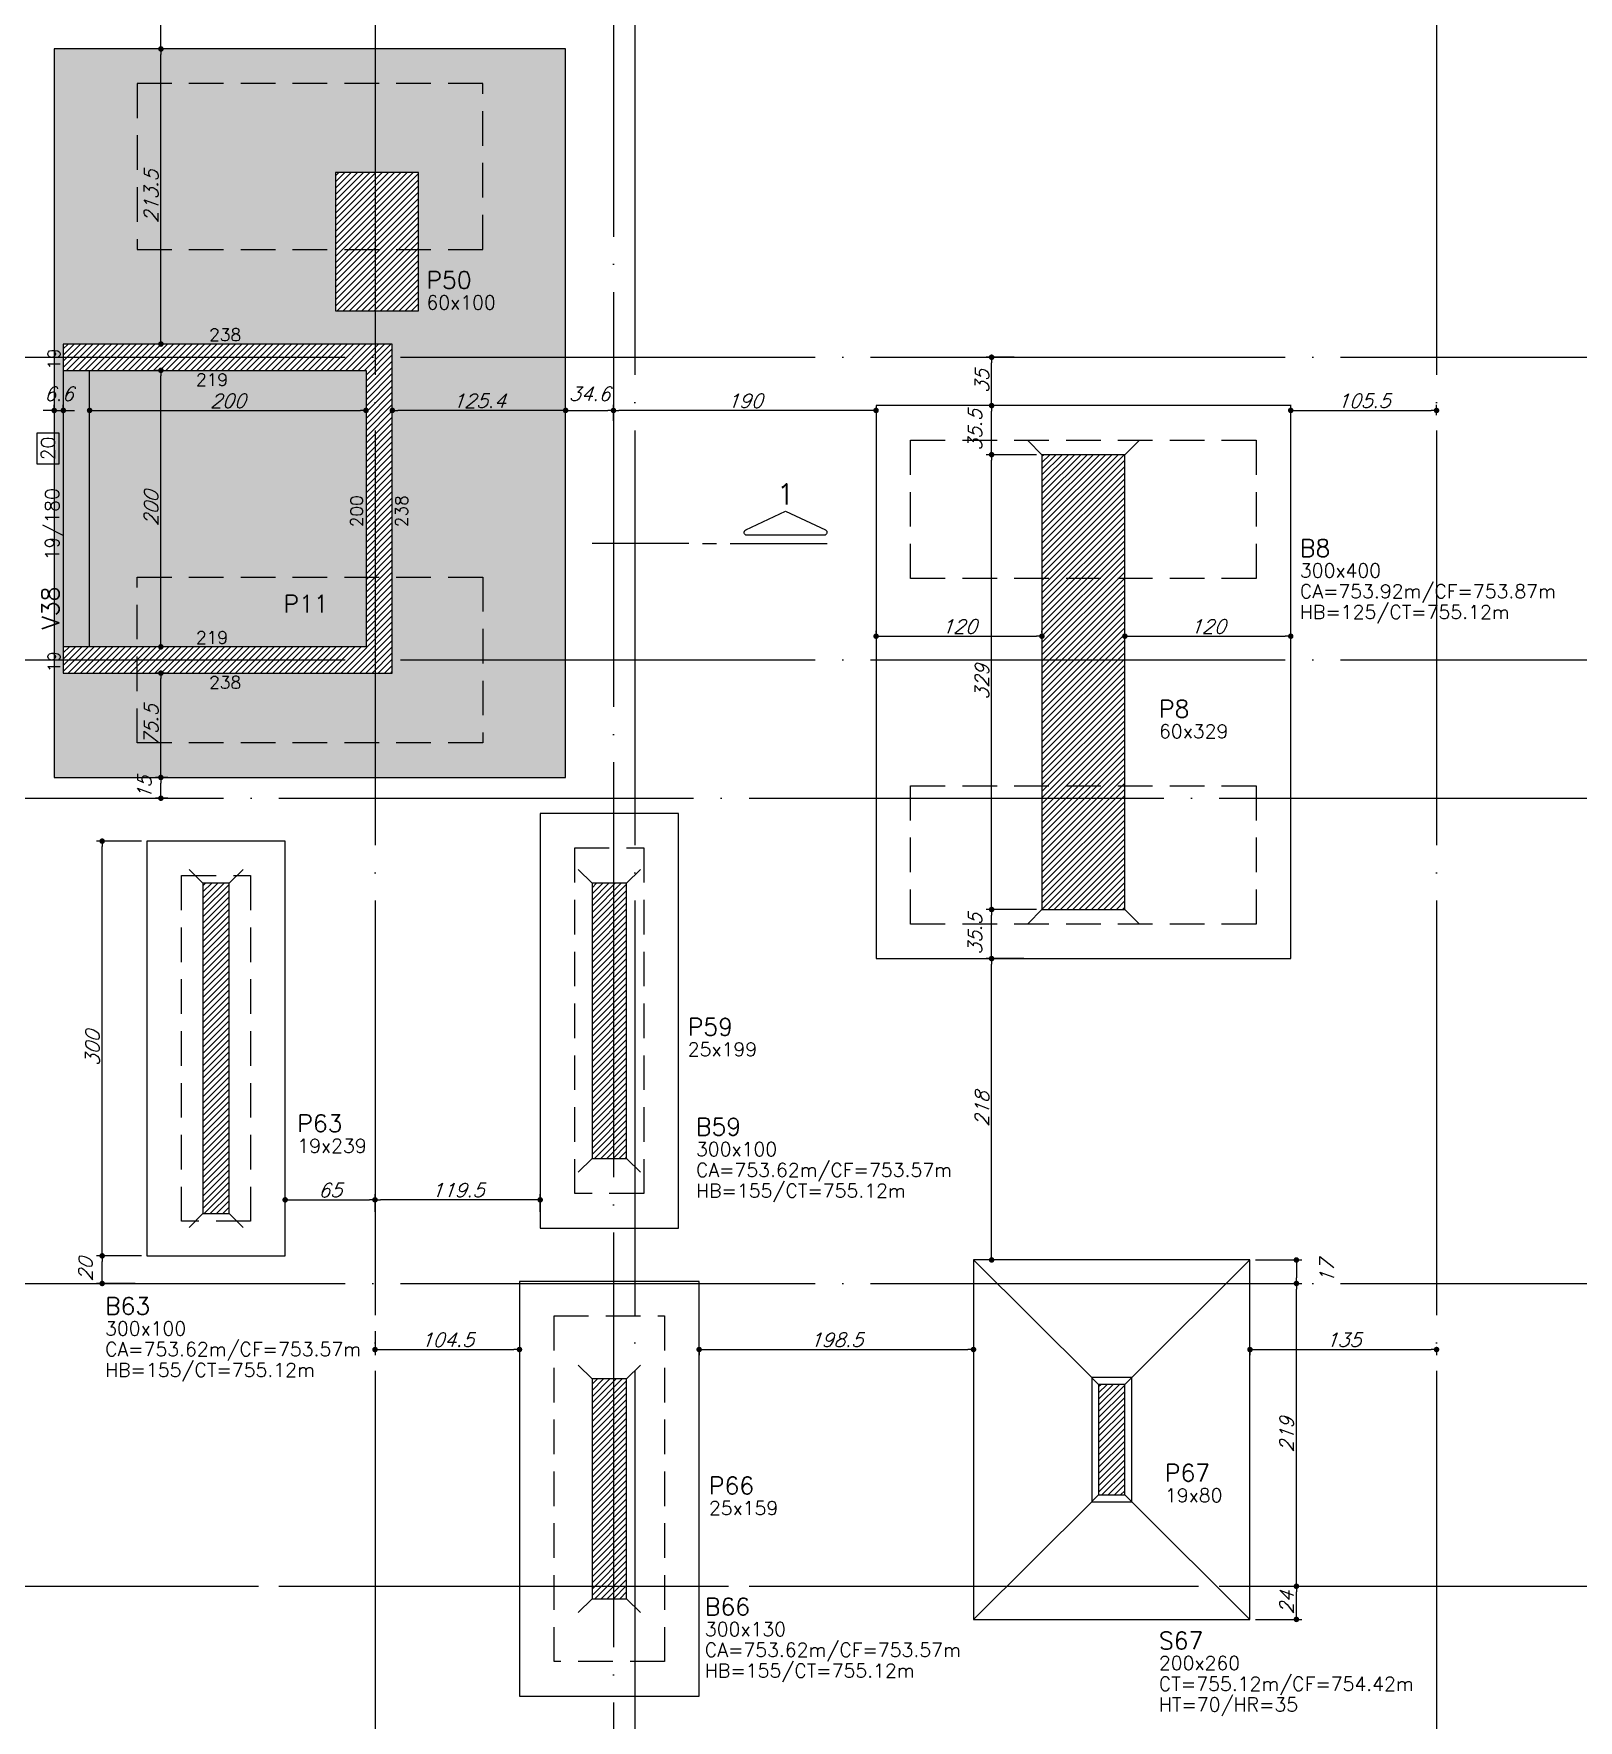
# Model space of a CAD drawing. Header units: millimetres. Extents: x -4137 to 5508, y -2380 to 3650.
# Drawn here: x 1811 to 2928, y -112 to 1108 of the extents above; entities that cross this region are included whole.
import ezdxf
from ezdxf.enums import TextEntityAlignment as Align

# ---------------------------------------------------------------- set-up
doc = ezdxf.new("R2010")
doc.units = ezdxf.units.MM
doc.header["$LTSCALE"] = 50
doc.linetypes.add('DASHED', pattern=[0.75, 0.5, -0.25])
doc.linetypes.add('EIXO', pattern=[6.8, 6, -0.4, 0, -0.4])
for name, color, linetype in [('F-BLOCOS', 3, 'Continuous'), ('F-BLOCOS-DIM', 2, 'Continuous'), ('F-BLOCOS-NOME', 3, 'Continuous'), ('F-CORTE-INDICAÇÃO', 4, 'Continuous'), ('F-COTAS', 106, 'Continuous'), ('F-EIXO', 12, 'EIXO'), ('F-ESTACAS-BARRETE', 2, 'Continuous'), ('F-PILARES-DIM', 172, 'Continuous'), ('F-PILARES-HACH', 174, 'Continuous'), ('F-PILARES-N', 170, 'Continuous'), ('F-PILARES-NASCE', 4, 'Continuous'), ('F-PILARES-NOME', 170, 'Continuous'), ('F-PILARES-S', 170, 'Continuous'), ('F-SAPATAS-DIM', 2, 'Continuous'), ('F-TEXTO', 6, 'Continuous'), ('F-VIGAS', 3, 'Continuous'), ('F-VIGAS-DIM', 2, 'Continuous'), ('F-VIGAS-NOME', 4, 'Continuous')]:
    doc.layers.add(name, color=color, linetype=linetype)
doc.layers.add('F-DESNIVEL-3', color=7, linetype='Continuous', true_color=0xd5c7ff)
doc.layers.add('F-DESNIVEL-4', color=7, linetype='Continuous', true_color=0xc3f1b6)
doc.styles.add('CP-TEXT-INCL', font='simplex.shx', dxfattribs={"oblique": 20})
doc.styles.add('MCP', font='simplex.shx')
doc.styles.add('ROMANS', font='simplex.shx')
doc.dimstyles.new('CP-COTAS-50', dxfattribs={"dimscale": 0.8, "dimtxt": 12.5, "dimasz": 5, "dimexe": 5, "dimexo": 5, "dimgap": 2.5, "dimtad": 1, "dimdec": 1, "dimdsep": 46, "dimtxsty": 'CP-TEXT-INCL', "dimblk1": 'DOT', "dimblk2": 'DOT', "dimsah": 1, "dimcen": 9, "dimclrd": 256, "dimclre": 256, "dimclrt": 256, "dimadec": 0, "dimazin": 0, "dimtfac": 1, "dimtdec": 1, "dimtmove": 2, "dimatfit": 3, "dimldrblk": 'DOT', "dimfxl": 0, "dimtolj": 1, "dimarcsym": 0})

# ---------------------------------------------------------------- blocks, each defined once
blk = doc.blocks.new('*U8')
at = {"layer": 'F-VIGAS-DIM', "color": 1}
blk.add_lwpolyline([(0, 0), (22, 0), (22, 16), (0, 16)], close=True, dxfattribs=at)
at = {"layer": 'F-VIGAS-DIM', "style": 'MCP'}
blk.add_attdef('DIM', text='', height=10, dxfattribs=at).set_placement((11, 8), align=Align.MIDDLE_CENTER)
blk = doc.blocks.new('*U4')
at = {"layer": 'F-EIXO'}
blk.add_line((0, 0), (7197, 0), dxfattribs=at)
at = {"layer": 'F-TEXTO', "style": 'ROMANS'}
blk.add_attdef('EIXO', text='', height=17.5, dxfattribs=at).set_placement((-28.2072, 0), align=Align.MIDDLE_CENTER)
blk = doc.blocks.new('*U5')
at = {"layer": 'F-EIXO'}
blk.add_line((0, 0), (7285, 0), dxfattribs=at)
at = {"layer": 'F-TEXTO', "style": 'ROMANS'}
blk.add_attdef('EIXO', text='', height=17.5, dxfattribs=at).set_placement((-28.2072, 0), align=Align.MIDDLE_CENTER)
blk = doc.blocks.new('*U28')
at = {"layer": 'F-EIXO'}
blk.add_line((0, 0), (0, -3027.9), dxfattribs=at)
at = {"layer": 'F-TEXTO', "style": 'ROMANS'}
blk.add_attdef('EIXO', text='', height=17.5, rotation=360, dxfattribs=at).set_placement((0, 28.2), align=Align.MIDDLE_CENTER)
blk = doc.blocks.new('*U31')
at = {"layer": 'F-EIXO'}
blk.add_line((0, 0), (0, -3127.9), dxfattribs=at)
at = {"layer": 'F-TEXTO', "style": 'ROMANS'}
blk.add_attdef('EIXO', text='', height=17.5, rotation=360, dxfattribs=at).set_placement((0, 28.2), align=Align.MIDDLE_CENTER)
blk = doc.blocks.new('A$C10EB3C7A')
at = {"layer": 'F-EIXO'}
blk.add_line((-3768.5, -15), (3491.1, -15), dxfattribs=at)
at = {"layer": 'F-EIXO', "linetype": 'Continuous'}
for name, p in [('*U31', (2230, 1941.4)), ('*U28', (2057.5, 1841.4)), ('*U28', (2245.5, 1841.4)), ('*U28', (2825.5, 1841.4)), ('*U4', (-3705.8, 874)), ('*U4', (-3705.8, 655)), ('*U5', (-3793.7, 555)), ('*U4', (-3705.8, 204)), ('*U5', (-3793.7, -15))]:
    blk.add_blockref(name, p, dxfattribs=at)
blk = doc.blocks.new('*U10')
at = {"layer": 'F-CORTE-INDICAÇÃO'}
for p, q in [((-100, 0), (-170, 0)), ((-80, 0), (-90, 0)), ((-70, 0), (0, 0))]:
    blk.add_line(p, q, dxfattribs=at)
blk.add_lwpolyline([(-112, 6, 0.802585), (-111.2, 9.8), (-140, 23.3), (-168.8, 9.8, 0.802585), (-168, 6)], format="xyb", close=True, dxfattribs=at)
at = {"layer": 'F-CORTE-INDICAÇÃO', "style": 'ROMANS'}
blk.add_attdef('CORTE', text='', height=15, dxfattribs=at).set_placement((-140, 35.8), align=Align.MIDDLE_CENTER)
at = {"layer": 'F-CORTE-INDICAÇÃO', "color": 2, "style": 'ROMANS'}
blk.add_attdef('FOLHA', text='', height=12, dxfattribs=at).set_placement((-140, -10), align=Align.MIDDLE_CENTER)
blk = doc.blocks.new('_DOT')
at = {"color": 0, "linetype": 'ByBlock'}
blk.add_line((-0.5, 0), (-1, 0), dxfattribs=at)
at = {"color": 0, "linetype": 'ByBlock', "const_width": 0.5}
blk.add_lwpolyline([(-0.25, 0, 1), (0.25, 0, 1)], format="xyb", close=True, dxfattribs=at)
blk = doc.blocks.new('*D126')
at = {"layer": 'DEFPOINTS', "color": 0, "transparency": 16777216}
for p in [(1902.6, 570), (1911.6, 570), (1911.6, 555)]:
    blk.add_point(p, dxfattribs=at)
at = {"layer": 'F-COTAS', "lineweight": -2, "transparency": 16777216}
for p, q in [((1907.6, 570), (1898.6, 570)), ((1902.6, 559), (1902.6, 566)), ((1907.6, 555), (1898.6, 555))]:
    blk.add_line(p, q, dxfattribs=at)
at = {"layer": 'F-COTAS', "lineweight": -2, "transparency": 16777216, "xscale": 4, "yscale": 4, "zscale": 4}
for p, rotation in [((1902.6, 570), 90), ((1902.6, 555), 270)]:
    blk.add_blockref('_DOT', p, dxfattribs=dict(at, rotation=rotation))
at = {"layer": 'F-COTAS', "transparency": 16777216, "insert": (1890.6, 562.5), "char_height": 10, "attachment_point": 5, "rotation": 90, "style": 'CP-TEXT-INCL'}
blk.add_mtext('\\A1;15', dxfattribs=at)
blk = doc.blocks.new('*D127')
at = {"layer": 'DEFPOINTS', "color": 0, "transparency": 16777216}
for p in [(1902.6, 645.5), (1910.9, 645.5), (1910.9, 570)]:
    blk.add_point(p, dxfattribs=at)
at = {"layer": 'F-COTAS', "lineweight": -2, "transparency": 16777216}
for p, q in [((1906.9, 645.5), (1898.6, 645.5)), ((1902.6, 574), (1902.6, 641.5)), ((1906.9, 570), (1898.6, 570))]:
    blk.add_line(p, q, dxfattribs=at)
at = {"layer": 'F-COTAS', "lineweight": -2, "transparency": 16777216, "xscale": 4, "yscale": 4, "zscale": 4}
for p, rotation in [((1902.6, 645.5), 90), ((1902.6, 570), 270)]:
    blk.add_blockref('_DOT', p, dxfattribs=dict(at, rotation=rotation))
at = {"layer": 'F-COTAS', "transparency": 16777216, "insert": (1895.6, 607.7), "char_height": 10, "attachment_point": 5, "rotation": 90, "style": 'CP-TEXT-INCL'}
blk.add_mtext('\\A1;75.5', dxfattribs=at)
blk = doc.blocks.new('*D128')
at = {"layer": 'DEFPOINTS', "color": 0, "transparency": 16777216}
for p in [(1902.6, 864.5), (1907.3, 864.5), (1907.3, 664.5)]:
    blk.add_point(p, dxfattribs=at)
at = {"layer": 'F-COTAS', "lineweight": -2, "transparency": 16777216}
for p, q in [((1903.3, 864.5), (1898.6, 864.5)), ((1902.6, 668.5), (1902.6, 860.5)), ((1903.3, 664.5), (1898.6, 664.5))]:
    blk.add_line(p, q, dxfattribs=at)
at = {"layer": 'F-COTAS', "lineweight": -2, "transparency": 16777216, "xscale": 4, "yscale": 4, "zscale": 4}
for p, rotation in [((1902.6, 864.5), 90), ((1902.6, 664.5), 270)]:
    blk.add_blockref('_DOT', p, dxfattribs=dict(at, rotation=rotation))
at = {"layer": 'F-COTAS', "transparency": 16777216, "insert": (1895.6, 764.5), "char_height": 10, "attachment_point": 5, "rotation": 90, "style": 'CP-TEXT-INCL'}
blk.add_mtext('\\A1;200', dxfattribs=at)
blk = doc.blocks.new('*D129')
at = {"layer": 'DEFPOINTS', "color": 0, "transparency": 16777216}
for p in [(1902.6, 1097), (1907.4, 1097), (1907.4, 883.5)]:
    blk.add_point(p, dxfattribs=at)
at = {"layer": 'F-COTAS', "lineweight": -2, "transparency": 16777216}
for p, q in [((1903.4, 1097), (1898.6, 1097)), ((1902.6, 887.5), (1902.6, 1093)), ((1903.4, 883.5), (1898.6, 883.5))]:
    blk.add_line(p, q, dxfattribs=at)
at = {"layer": 'F-COTAS', "lineweight": -2, "transparency": 16777216, "xscale": 4, "yscale": 4, "zscale": 4}
for p, rotation in [((1902.6, 1097), 90), ((1902.6, 883.5), 270)]:
    blk.add_blockref('_DOT', p, dxfattribs=dict(at, rotation=rotation))
at = {"layer": 'F-COTAS', "transparency": 16777216, "insert": (1895.6, 990.2), "char_height": 10, "attachment_point": 5, "rotation": 90, "style": 'CP-TEXT-INCL'}
blk.add_mtext('\\A1;213.5', dxfattribs=at)
blk = doc.blocks.new('*D130')
at = {"layer": 'DEFPOINTS', "color": 0, "transparency": 16777216}
for p in [(1902.6, 1343.5), (1914.1, 1343.5), (1914.1, 1097)]:
    blk.add_point(p, dxfattribs=at)
at = {"layer": 'F-COTAS', "lineweight": -2, "transparency": 16777216}
for p, q in [((1910.1, 1343.5), (1898.6, 1343.5)), ((1902.6, 1101), (1902.6, 1339.5)), ((1910.1, 1097), (1898.6, 1097))]:
    blk.add_line(p, q, dxfattribs=at)
at = {"layer": 'F-COTAS', "lineweight": -2, "transparency": 16777216, "xscale": 4, "yscale": 4, "zscale": 4}
for p, rotation in [((1902.6, 1343.5), 90), ((1902.6, 1097), 270)]:
    blk.add_blockref('_DOT', p, dxfattribs=dict(at, rotation=rotation))
at = {"layer": 'F-COTAS', "transparency": 16777216, "insert": (1895.6, 1220.2), "char_height": 10, "attachment_point": 5, "rotation": 90, "style": 'CP-TEXT-INCL'}
blk.add_mtext('\\A1;246.5', dxfattribs=at)
blk = doc.blocks.new('*D131')
at = {"layer": 'DEFPOINTS', "color": 0, "transparency": 16777216}
for p in [(1832, 835.5), (1825.4, 829.5), (1832, 829.5)]:
    blk.add_point(p, dxfattribs=at)
at = {"layer": 'F-COTAS', "lineweight": -2, "transparency": 16777216}
for p, q in [((1821.4, 835.5), (1817.4, 835.5)), ((1825.4, 833.5), (1825.4, 839.5)), ((1825.4, 835.5), (1832, 835.5)), ((1832, 833.5), (1832, 839.5)), ((1836, 835.5), (1840, 835.5))]:
    blk.add_line(p, q, dxfattribs=at)
at = {"layer": 'F-COTAS', "lineweight": -2, "transparency": 16777216, "xscale": 4, "yscale": 4, "zscale": 4}
blk.add_blockref('_DOT', (1825.4, 835.5), dxfattribs=at)
at = {"layer": 'F-COTAS', "lineweight": -2, "transparency": 16777216, "xscale": 4, "yscale": 4, "zscale": 4, "rotation": 180}
blk.add_blockref('_DOT', (1832, 835.5), dxfattribs=at)
at = {"layer": 'F-COTAS', "transparency": 16777216, "insert": (1828.7, 847.5), "char_height": 10, "attachment_point": 5, "style": 'CP-TEXT-INCL'}
blk.add_mtext('\\A1;6.6', dxfattribs=at)
blk = doc.blocks.new('*D132')
at = {"layer": 'DEFPOINTS', "color": 0, "transparency": 16777216}
for p in [(1851, 835.5), (2051, 835.5), (2051, 835.5)]:
    blk.add_point(p, dxfattribs=at)
at = {"layer": 'F-COTAS', "lineweight": -2, "transparency": 16777216}
blk.add_line((1855, 835.5), (2047, 835.5), dxfattribs=at)
at = {"layer": 'F-COTAS', "lineweight": -2, "transparency": 16777216, "xscale": 4, "yscale": 4, "zscale": 4, "rotation": 180}
blk.add_blockref('_DOT', (1851, 835.5), dxfattribs=at)
at = {"layer": 'F-COTAS', "lineweight": -2, "transparency": 16777216, "xscale": 4, "yscale": 4, "zscale": 4}
blk.add_blockref('_DOT', (2051, 835.5), dxfattribs=at)
at = {"layer": 'F-COTAS', "transparency": 16777216, "insert": (1951, 842.5), "char_height": 10, "attachment_point": 5, "style": 'CP-TEXT-INCL'}
blk.add_mtext('\\A1;200', dxfattribs=at)
blk = doc.blocks.new('*D133')
at = {"layer": 'DEFPOINTS', "color": 0, "transparency": 16777216}
for p in [(2070, 835.5), (2070, 828.8), (2195.4, 828.8)]:
    blk.add_point(p, dxfattribs=at)
at = {"layer": 'F-COTAS', "lineweight": -2, "transparency": 16777216}
for p, q in [((2070, 832.8), (2070, 839.5)), ((2191.4, 835.5), (2074, 835.5)), ((2195.4, 832.8), (2195.4, 839.5))]:
    blk.add_line(p, q, dxfattribs=at)
at = {"layer": 'F-COTAS', "lineweight": -2, "transparency": 16777216, "xscale": 4, "yscale": 4, "zscale": 4, "rotation": 180}
blk.add_blockref('_DOT', (2070, 835.5), dxfattribs=at)
at = {"layer": 'F-COTAS', "lineweight": -2, "transparency": 16777216, "xscale": 4, "yscale": 4, "zscale": 4}
blk.add_blockref('_DOT', (2195.4, 835.5), dxfattribs=at)
at = {"layer": 'F-COTAS', "transparency": 16777216, "insert": (2132.7, 842.5), "char_height": 10, "attachment_point": 5, "style": 'CP-TEXT-INCL'}
blk.add_mtext('\\A1;125.4', dxfattribs=at)
blk = doc.blocks.new('*D134')
at = {"layer": 'DEFPOINTS', "color": 0, "transparency": 16777216}
for p in [(2230, 835.5), (2195.4, 824.1), (2230, 824.1)]:
    blk.add_point(p, dxfattribs=at)
at = {"layer": 'F-COTAS', "lineweight": -2, "transparency": 16777216}
for p, q in [((2195.4, 828.1), (2195.4, 839.5)), ((2199.4, 835.5), (2226, 835.5)), ((2230, 828.1), (2230, 839.5))]:
    blk.add_line(p, q, dxfattribs=at)
at = {"layer": 'F-COTAS', "lineweight": -2, "transparency": 16777216, "xscale": 4, "yscale": 4, "zscale": 4, "rotation": 180}
blk.add_blockref('_DOT', (2195.4, 835.5), dxfattribs=at)
at = {"layer": 'F-COTAS', "lineweight": -2, "transparency": 16777216, "xscale": 4, "yscale": 4, "zscale": 4}
blk.add_blockref('_DOT', (2230, 835.5), dxfattribs=at)
at = {"layer": 'F-COTAS', "transparency": 16777216, "insert": (2212.7, 847.5), "char_height": 10, "attachment_point": 5, "style": 'CP-TEXT-INCL'}
blk.add_mtext('\\A1;34.6', dxfattribs=at)
blk = doc.blocks.new('*D135')
at = {"layer": 'DEFPOINTS', "color": 0, "transparency": 16777216}
for p in [(2230, 839), (2230, 835.5), (2420, 839)]:
    blk.add_point(p, dxfattribs=at)
at = {"layer": 'F-COTAS', "lineweight": -2, "transparency": 16777216}
for p, q in [((2230, 835), (2230, 831.5)), ((2416, 835.5), (2234, 835.5)), ((2420, 835), (2420, 831.5))]:
    blk.add_line(p, q, dxfattribs=at)
at = {"layer": 'F-COTAS', "lineweight": -2, "transparency": 16777216, "xscale": 4, "yscale": 4, "zscale": 4, "rotation": 180}
blk.add_blockref('_DOT', (2230, 835.5), dxfattribs=at)
at = {"layer": 'F-COTAS', "lineweight": -2, "transparency": 16777216, "xscale": 4, "yscale": 4, "zscale": 4}
blk.add_blockref('_DOT', (2420, 835.5), dxfattribs=at)
at = {"layer": 'F-COTAS', "transparency": 16777216, "insert": (2325, 842.5), "char_height": 10, "attachment_point": 5, "style": 'CP-TEXT-INCL'}
blk.add_mtext('\\A1;190', dxfattribs=at)
blk = doc.blocks.new('*D136')
at = {"layer": 'DEFPOINTS', "color": 0, "transparency": 16777216}
for p in [(2540, 672.2), (2420, 670.9), (2540, 670.9)]:
    blk.add_point(p, dxfattribs=at)
at = {"layer": 'F-COTAS', "lineweight": -2, "transparency": 16777216}
for p, q in [((2420, 674.9), (2420, 676.2)), ((2424, 672.2), (2536, 672.2)), ((2540, 674.9), (2540, 676.2))]:
    blk.add_line(p, q, dxfattribs=at)
at = {"layer": 'F-COTAS', "lineweight": -2, "transparency": 16777216, "xscale": 4, "yscale": 4, "zscale": 4, "rotation": 180}
blk.add_blockref('_DOT', (2420, 672.2), dxfattribs=at)
at = {"layer": 'F-COTAS', "lineweight": -2, "transparency": 16777216, "xscale": 4, "yscale": 4, "zscale": 4}
blk.add_blockref('_DOT', (2540, 672.2), dxfattribs=at)
at = {"layer": 'F-COTAS', "transparency": 16777216, "insert": (2480, 679.2), "char_height": 10, "attachment_point": 5, "style": 'CP-TEXT-INCL'}
blk.add_mtext('\\A1;120', dxfattribs=at)
blk = doc.blocks.new('*D137')
at = {"layer": 'DEFPOINTS', "color": 0, "transparency": 16777216}
for p in [(2600, 672.2), (2720, 672.2), (2720, 672.2)]:
    blk.add_point(p, dxfattribs=at)
at = {"layer": 'F-COTAS', "lineweight": -2, "transparency": 16777216}
blk.add_line((2604, 672.2), (2716, 672.2), dxfattribs=at)
at = {"layer": 'F-COTAS', "lineweight": -2, "transparency": 16777216, "xscale": 4, "yscale": 4, "zscale": 4, "rotation": 180}
blk.add_blockref('_DOT', (2600, 672.2), dxfattribs=at)
at = {"layer": 'F-COTAS', "lineweight": -2, "transparency": 16777216, "xscale": 4, "yscale": 4, "zscale": 4}
blk.add_blockref('_DOT', (2720, 672.2), dxfattribs=at)
at = {"layer": 'F-COTAS', "transparency": 16777216, "insert": (2660, 679.2), "char_height": 10, "attachment_point": 5, "style": 'CP-TEXT-INCL'}
blk.add_mtext('\\A1;120', dxfattribs=at)
blk = doc.blocks.new('*D138')
at = {"layer": 'DEFPOINTS', "color": 0, "transparency": 16777216}
for p in [(2503.6, 439), (2514.8, 439), (2514.8, 221)]:
    blk.add_point(p, dxfattribs=at)
at = {"layer": 'F-COTAS', "lineweight": -2, "transparency": 16777216}
for p, q in [((2510.8, 439), (2499.6, 439)), ((2503.6, 225), (2503.6, 435)), ((2510.8, 221), (2499.6, 221))]:
    blk.add_line(p, q, dxfattribs=at)
at = {"layer": 'F-COTAS', "lineweight": -2, "transparency": 16777216, "xscale": 4, "yscale": 4, "zscale": 4}
for p, rotation in [((2503.6, 439), 90), ((2503.6, 221), 270)]:
    blk.add_blockref('_DOT', p, dxfattribs=dict(at, rotation=rotation))
at = {"layer": 'F-COTAS', "transparency": 16777216, "insert": (2496.6, 330), "char_height": 10, "attachment_point": 5, "rotation": 90, "style": 'CP-TEXT-INCL'}
blk.add_mtext('\\A1;218', dxfattribs=at)
blk = doc.blocks.new('*D139')
at = {"layer": 'DEFPOINTS', "color": 0, "transparency": 16777216}
for p in [(2503.6, 474.5), (2540, 474.5), (2531, 439)]:
    blk.add_point(p, dxfattribs=at)
at = {"layer": 'F-COTAS', "lineweight": -2, "transparency": 16777216}
for p, q in [((2536, 474.5), (2499.6, 474.5)), ((2503.6, 443), (2503.6, 470.5)), ((2527, 439), (2499.6, 439))]:
    blk.add_line(p, q, dxfattribs=at)
at = {"layer": 'F-COTAS', "lineweight": -2, "transparency": 16777216, "xscale": 4, "yscale": 4, "zscale": 4}
for p, rotation in [((2503.6, 474.5), 90), ((2503.6, 439), 270)]:
    blk.add_blockref('_DOT', p, dxfattribs=dict(at, rotation=rotation))
at = {"layer": 'F-COTAS', "transparency": 16777216, "insert": (2491.6, 456.7), "char_height": 10, "attachment_point": 5, "rotation": 90, "style": 'CP-TEXT-INCL'}
blk.add_mtext('\\A1;35.5', dxfattribs=at)
blk = doc.blocks.new('*D140')
at = {"layer": 'DEFPOINTS', "color": 0, "transparency": 16777216}
for p in [(2503.6, 803.5), (2540, 803.5), (2540, 474.5)]:
    blk.add_point(p, dxfattribs=at)
at = {"layer": 'F-COTAS', "lineweight": -2, "transparency": 16777216}
for p, q in [((2536, 803.5), (2499.6, 803.5)), ((2503.6, 478.5), (2503.6, 799.5)), ((2536, 474.5), (2499.6, 474.5))]:
    blk.add_line(p, q, dxfattribs=at)
at = {"layer": 'F-COTAS', "lineweight": -2, "transparency": 16777216, "xscale": 4, "yscale": 4, "zscale": 4}
for p, rotation in [((2503.6, 803.5), 90), ((2503.6, 474.5), 270)]:
    blk.add_blockref('_DOT', p, dxfattribs=dict(at, rotation=rotation))
at = {"layer": 'F-COTAS', "transparency": 16777216, "insert": (2496.6, 639), "char_height": 10, "attachment_point": 5, "rotation": 90, "style": 'CP-TEXT-INCL'}
blk.add_mtext('\\A1;329', dxfattribs=at)
blk = doc.blocks.new('*D141')
at = {"layer": 'DEFPOINTS', "color": 0, "transparency": 16777216}
for p in [(2503.6, 839), (2534.2, 839), (2540, 803.5)]:
    blk.add_point(p, dxfattribs=at)
at = {"layer": 'F-COTAS', "lineweight": -2, "transparency": 16777216}
for p, q in [((2530.2, 839), (2499.6, 839)), ((2503.6, 807.5), (2503.6, 835)), ((2536, 803.5), (2499.6, 803.5))]:
    blk.add_line(p, q, dxfattribs=at)
at = {"layer": 'F-COTAS', "lineweight": -2, "transparency": 16777216, "xscale": 4, "yscale": 4, "zscale": 4}
for p, rotation in [((2503.6, 839), 90), ((2503.6, 803.5), 270)]:
    blk.add_blockref('_DOT', p, dxfattribs=dict(at, rotation=rotation))
at = {"layer": 'F-COTAS', "transparency": 16777216, "insert": (2491.6, 821.2), "char_height": 10, "attachment_point": 5, "rotation": 90, "style": 'CP-TEXT-INCL'}
blk.add_mtext('\\A1;35.5', dxfattribs=at)
blk = doc.blocks.new('*D142')
at = {"layer": 'DEFPOINTS', "color": 0, "transparency": 16777216}
for p in [(2503.6, 874), (2524, 874), (2524, 839)]:
    blk.add_point(p, dxfattribs=at)
at = {"layer": 'F-COTAS', "lineweight": -2, "transparency": 16777216}
for p, q in [((2520, 874), (2499.6, 874)), ((2503.6, 843), (2503.6, 870)), ((2520, 839), (2499.6, 839))]:
    blk.add_line(p, q, dxfattribs=at)
at = {"layer": 'F-COTAS', "lineweight": -2, "transparency": 16777216, "xscale": 4, "yscale": 4, "zscale": 4}
for p, rotation in [((2503.6, 874), 90), ((2503.6, 839), 270)]:
    blk.add_blockref('_DOT', p, dxfattribs=dict(at, rotation=rotation))
at = {"layer": 'F-COTAS', "transparency": 16777216, "insert": (2496.6, 856.5), "char_height": 10, "attachment_point": 5, "rotation": 90, "style": 'CP-TEXT-INCL'}
blk.add_mtext('\\A1;35', dxfattribs=at)
blk = doc.blocks.new('*D143')
at = {"layer": 'DEFPOINTS', "color": 0, "transparency": 16777216}
for p in [(2825.5, 835.5), (2720, 828), (2825.5, 828)]:
    blk.add_point(p, dxfattribs=at)
at = {"layer": 'F-COTAS', "lineweight": -2, "transparency": 16777216}
for p, q in [((2720, 832), (2720, 839.5)), ((2724, 835.5), (2821.5, 835.5)), ((2825.5, 832), (2825.5, 839.5))]:
    blk.add_line(p, q, dxfattribs=at)
at = {"layer": 'F-COTAS', "lineweight": -2, "transparency": 16777216, "xscale": 4, "yscale": 4, "zscale": 4, "rotation": 180}
blk.add_blockref('_DOT', (2720, 835.5), dxfattribs=at)
at = {"layer": 'F-COTAS', "lineweight": -2, "transparency": 16777216, "xscale": 4, "yscale": 4, "zscale": 4}
blk.add_blockref('_DOT', (2825.5, 835.5), dxfattribs=at)
at = {"layer": 'F-COTAS', "transparency": 16777216, "insert": (2772.7, 842.5), "char_height": 10, "attachment_point": 5, "style": 'CP-TEXT-INCL'}
blk.add_mtext('\\A1;105.5', dxfattribs=at)
blk = doc.blocks.new('*D144')
at = {"layer": 'DEFPOINTS', "color": 0, "transparency": 16777216}
for p in [(2690.5, 160.5), (2825.5, 160.5), (2825.5, 156.2)]:
    blk.add_point(p, dxfattribs=at)
at = {"layer": 'F-COTAS', "lineweight": -2, "transparency": 16777216}
for p, q in [((2690.5, 156.5), (2690.5, 152.2)), ((2694.5, 156.2), (2821.5, 156.2)), ((2825.5, 156.5), (2825.5, 152.2))]:
    blk.add_line(p, q, dxfattribs=at)
at = {"layer": 'F-COTAS', "lineweight": -2, "transparency": 16777216, "xscale": 4, "yscale": 4, "zscale": 4, "rotation": 180}
blk.add_blockref('_DOT', (2690.5, 156.2), dxfattribs=at)
at = {"layer": 'F-COTAS', "lineweight": -2, "transparency": 16777216, "xscale": 4, "yscale": 4, "zscale": 4}
blk.add_blockref('_DOT', (2825.5, 156.2), dxfattribs=at)
at = {"layer": 'F-COTAS', "transparency": 16777216, "insert": (2758, 163.2), "char_height": 10, "attachment_point": 5, "style": 'CP-TEXT-INCL'}
blk.add_mtext('\\A1;135', dxfattribs=at)
blk = doc.blocks.new('*D145')
at = {"layer": 'DEFPOINTS', "color": 0, "transparency": 16777216}
for p in [(2710.5, -15), (2724.1, -15), (2690.5, -39)]:
    blk.add_point(p, dxfattribs=at)
at = {"layer": 'F-COTAS', "lineweight": -2, "transparency": 16777216}
for p, q in [((2714.5, -15), (2728.1, -15)), ((2724.1, -35), (2724.1, -19)), ((2694.5, -39), (2728.1, -39))]:
    blk.add_line(p, q, dxfattribs=at)
at = {"layer": 'F-COTAS', "lineweight": -2, "transparency": 16777216, "xscale": 4, "yscale": 4, "zscale": 4}
for p, rotation in [((2724.1, -15), 90), ((2724.1, -39), 270)]:
    blk.add_blockref('_DOT', p, dxfattribs=dict(at, rotation=rotation))
at = {"layer": 'F-COTAS', "transparency": 16777216, "insert": (2717.1, -27), "char_height": 10, "attachment_point": 5, "rotation": 90, "style": 'CP-TEXT-INCL'}
blk.add_mtext('\\A1;24', dxfattribs=at)
blk = doc.blocks.new('*D146')
at = {"layer": 'DEFPOINTS', "color": 0, "transparency": 16777216}
for p in [(2705.9, 204), (2724.1, 204), (2705.9, -15)]:
    blk.add_point(p, dxfattribs=at)
at = {"layer": 'F-COTAS', "lineweight": -2, "transparency": 16777216}
for p, q in [((2709.9, 204), (2728.1, 204)), ((2724.1, -11), (2724.1, 200)), ((2709.9, -15), (2728.1, -15))]:
    blk.add_line(p, q, dxfattribs=at)
at = {"layer": 'F-COTAS', "lineweight": -2, "transparency": 16777216, "xscale": 4, "yscale": 4, "zscale": 4}
for p, rotation in [((2724.1, 204), 90), ((2724.1, -15), 270)]:
    blk.add_blockref('_DOT', p, dxfattribs=dict(at, rotation=rotation))
at = {"layer": 'F-COTAS', "transparency": 16777216, "insert": (2717.1, 94.5), "char_height": 10, "attachment_point": 5, "rotation": 90, "style": 'CP-TEXT-INCL'}
blk.add_mtext('\\A1;219', dxfattribs=at)
blk = doc.blocks.new('*D147')
at = {"layer": 'DEFPOINTS', "color": 0, "transparency": 16777216}
for p in [(2690.5, 221), (2697.9, 204), (2724.1, 204)]:
    blk.add_point(p, dxfattribs=at)
at = {"layer": 'F-COTAS', "lineweight": -2, "transparency": 16777216}
for p, q in [((2694.5, 221), (2728.1, 221)), ((2724.1, 217), (2724.1, 208)), ((2701.9, 204), (2728.1, 204))]:
    blk.add_line(p, q, dxfattribs=at)
at = {"layer": 'F-COTAS', "lineweight": -2, "transparency": 16777216, "xscale": 4, "yscale": 4, "zscale": 4}
for p, rotation in [((2724.1, 221), 90), ((2724.1, 204), 270)]:
    blk.add_blockref('_DOT', p, dxfattribs=dict(at, rotation=rotation))
at = {"layer": 'F-COTAS', "transparency": 16777216, "insert": (2746.1, 212.5), "char_height": 10, "attachment_point": 5, "rotation": 90, "style": 'CP-TEXT-INCL'}
blk.add_mtext('\\A1;17', dxfattribs=at)
blk = doc.blocks.new('*D148')
at = {"layer": 'DEFPOINTS', "color": 0, "transparency": 16777216}
for p in [(2292, 161.4), (2490.5, 161.4), (2490.5, 156.2)]:
    blk.add_point(p, dxfattribs=at)
at = {"layer": 'F-COTAS', "lineweight": -2, "transparency": 16777216}
for p, q in [((2292, 157.4), (2292, 152.2)), ((2296, 156.2), (2486.5, 156.2)), ((2490.5, 157.4), (2490.5, 152.2))]:
    blk.add_line(p, q, dxfattribs=at)
at = {"layer": 'F-COTAS', "lineweight": -2, "transparency": 16777216, "xscale": 4, "yscale": 4, "zscale": 4, "rotation": 180}
blk.add_blockref('_DOT', (2292, 156.2), dxfattribs=at)
at = {"layer": 'F-COTAS', "lineweight": -2, "transparency": 16777216, "xscale": 4, "yscale": 4, "zscale": 4}
blk.add_blockref('_DOT', (2490.5, 156.2), dxfattribs=at)
at = {"layer": 'F-COTAS', "transparency": 16777216, "insert": (2391.2, 163.2), "char_height": 10, "attachment_point": 5, "style": 'CP-TEXT-INCL'}
blk.add_mtext('\\A1;198.5', dxfattribs=at)
blk = doc.blocks.new('*D149')
at = {"layer": 'DEFPOINTS', "color": 0, "transparency": 16777216}
for p in [(2057.5, 173.5), (2162, 173.5), (2162, 156.2)]:
    blk.add_point(p, dxfattribs=at)
at = {"layer": 'F-COTAS', "lineweight": -2, "transparency": 16777216}
for p, q in [((2057.5, 169.5), (2057.5, 152.2)), ((2162, 169.5), (2162, 152.2)), ((2061.5, 156.2), (2158, 156.2))]:
    blk.add_line(p, q, dxfattribs=at)
at = {"layer": 'F-COTAS', "lineweight": -2, "transparency": 16777216, "xscale": 4, "yscale": 4, "zscale": 4, "rotation": 180}
blk.add_blockref('_DOT', (2057.5, 156.2), dxfattribs=at)
at = {"layer": 'F-COTAS', "lineweight": -2, "transparency": 16777216, "xscale": 4, "yscale": 4, "zscale": 4}
blk.add_blockref('_DOT', (2162, 156.2), dxfattribs=at)
at = {"layer": 'F-COTAS', "transparency": 16777216, "insert": (2109.7, 163.2), "char_height": 10, "attachment_point": 5, "style": 'CP-TEXT-INCL'}
blk.add_mtext('\\A1;104.5', dxfattribs=at)
blk = doc.blocks.new('*D292')
at = {"layer": 'DEFPOINTS', "color": 0, "transparency": 16777216}
for p in [(1992.5, 262), (2057.5, 264.5), (2057.5, 262)]:
    blk.add_point(p, dxfattribs=at)
at = {"layer": 'F-COTAS', "lineweight": -2, "transparency": 16777216}
for p, q in [((1992.5, 266), (1992.5, 268.5)), ((2057.5, 266), (2057.5, 268.5)), ((1996.5, 264.5), (2053.5, 264.5))]:
    blk.add_line(p, q, dxfattribs=at)
at = {"layer": 'F-COTAS', "lineweight": -2, "transparency": 16777216, "xscale": 4, "yscale": 4, "zscale": 4, "rotation": 180}
blk.add_blockref('_DOT', (1992.5, 264.5), dxfattribs=at)
at = {"layer": 'F-COTAS', "lineweight": -2, "transparency": 16777216, "xscale": 4, "yscale": 4, "zscale": 4}
blk.add_blockref('_DOT', (2057.5, 264.5), dxfattribs=at)
at = {"layer": 'F-COTAS', "transparency": 16777216, "insert": (2025, 271.5), "char_height": 10, "attachment_point": 5, "style": 'CP-TEXT-INCL'}
blk.add_mtext('\\A1;65', dxfattribs=at)
blk = doc.blocks.new('*D293')
at = {"layer": 'DEFPOINTS', "color": 0, "transparency": 16777216}
for p in [(2057.5, 264.5), (2057.5, 251.9), (2177, 251.9)]:
    blk.add_point(p, dxfattribs=at)
at = {"layer": 'F-COTAS', "lineweight": -2, "transparency": 16777216}
for p, q in [((2057.5, 255.9), (2057.5, 268.5)), ((2177, 255.9), (2177, 268.5)), ((2173, 264.5), (2061.5, 264.5))]:
    blk.add_line(p, q, dxfattribs=at)
at = {"layer": 'F-COTAS', "lineweight": -2, "transparency": 16777216, "xscale": 4, "yscale": 4, "zscale": 4, "rotation": 180}
blk.add_blockref('_DOT', (2057.5, 264.5), dxfattribs=at)
at = {"layer": 'F-COTAS', "lineweight": -2, "transparency": 16777216, "xscale": 4, "yscale": 4, "zscale": 4}
blk.add_blockref('_DOT', (2177, 264.5), dxfattribs=at)
at = {"layer": 'F-COTAS', "transparency": 16777216, "insert": (2117.2, 271.5), "char_height": 10, "attachment_point": 5, "style": 'CP-TEXT-INCL'}
blk.add_mtext('\\A1;119.5', dxfattribs=at)
blk = doc.blocks.new('*D304')
at = {"layer": 'DEFPOINTS', "color": 0, "transparency": 16777216}
for p in [(1860.1, 224), (1892.5, 224), (1887.9, 204)]:
    blk.add_point(p, dxfattribs=at)
at = {"layer": 'F-COTAS', "lineweight": -2, "transparency": 16777216}
for p, q in [((1888.5, 224), (1856.1, 224)), ((1860.1, 208), (1860.1, 220)), ((1883.9, 204), (1856.1, 204))]:
    blk.add_line(p, q, dxfattribs=at)
at = {"layer": 'F-COTAS', "lineweight": -2, "transparency": 16777216, "xscale": 4, "yscale": 4, "zscale": 4}
for p, rotation in [((1860.1, 224), 90), ((1860.1, 204), 270)]:
    blk.add_blockref('_DOT', p, dxfattribs=dict(at, rotation=rotation))
at = {"layer": 'F-COTAS', "transparency": 16777216, "insert": (1848.1, 214), "char_height": 10, "attachment_point": 5, "rotation": 90, "style": 'CP-TEXT-INCL'}
blk.add_mtext('\\A1;20', dxfattribs=at)
blk = doc.blocks.new('*D305')
at = {"layer": 'DEFPOINTS', "color": 0, "transparency": 16777216}
for p in [(1860.1, 524), (1892.5, 524), (1892.5, 224)]:
    blk.add_point(p, dxfattribs=at)
at = {"layer": 'F-COTAS', "lineweight": -2, "transparency": 16777216}
for p, q in [((1888.5, 524), (1856.1, 524)), ((1860.1, 228), (1860.1, 520)), ((1888.5, 224), (1856.1, 224))]:
    blk.add_line(p, q, dxfattribs=at)
at = {"layer": 'F-COTAS', "lineweight": -2, "transparency": 16777216, "xscale": 4, "yscale": 4, "zscale": 4}
for p, rotation in [((1860.1, 524), 90), ((1860.1, 224), 270)]:
    blk.add_blockref('_DOT', p, dxfattribs=dict(at, rotation=rotation))
at = {"layer": 'F-COTAS', "transparency": 16777216, "insert": (1853.1, 374), "char_height": 10, "attachment_point": 5, "rotation": 90, "style": 'CP-TEXT-INCL'}
blk.add_mtext('\\A1;300', dxfattribs=at)

msp = doc.modelspace()

# ---------------------------------------------------------------- hatches: boundary and pattern name
at = {"layer": 'F-DESNIVEL-4'}
h = msp.add_hatch(color=256, dxfattribs=at)
h.dxf.hatch_style = 1
h.paths.add_polyline_path([(2195.396, 1097), (1825.396, 1097), (1825.396, 570), (2195.396, 570)])
h.paths.add_polyline_path([(2070, 883.5), (2070, 645.5), (1832, 645.5), (1832, 664.5), (1832, 864.5), (1832, 883.5)], flags=16)
h.paths.add_polyline_path([(2029, 1007.5), (2089, 1007.5), (2089, 907.5), (2029, 907.5)], flags=16)
at = {"layer": 'F-PILARES-HACH', "linetype": 'Continuous'}
h = msp.add_hatch(dxfattribs=at)
h.set_pattern_fill('ANSI31', color=256, style=0)
h.paths.add_polyline_path([(2029, 907.5), (2089, 907.5), (2089, 1007.5), (2029, 1007.5)], flags=16)
h = msp.add_hatch(dxfattribs=at)
h.set_pattern_fill('ANSI31', color=256, style=0)
h.paths.add_polyline_path([(2070, 645.5), (2070, 883.5), (1832, 883.5), (1832, 864.5), (2051, 864.5), (2051, 664.5), (1832, 664.5), (1832, 645.5)], flags=16)
h = msp.add_hatch(dxfattribs=at)
h.set_pattern_fill('ANSI31', color=256, style=0)
h.paths.add_polyline_path([(2540, 474.5), (2600, 474.5), (2600, 803.5), (2540, 803.5)], flags=16)
h = msp.add_hatch(dxfattribs=at)
h.set_pattern_fill('ANSI31', color=256, style=0)
h.paths.add_polyline_path([(1933, 254.5), (1952, 254.5), (1952, 493.5), (1933, 493.5)], flags=16)
h = msp.add_hatch(dxfattribs=at)
h.set_pattern_fill('ANSI31', color=256, style=0)
h.paths.add_polyline_path([(2214.5, 294.5), (2239.5, 294.5), (2239.5, 493.5), (2214.5, 493.5)], flags=16)
h = msp.add_hatch(dxfattribs=at)
h.set_pattern_fill('ANSI31', color=256, style=0)
h.paths.add_polyline_path([(2214.5, -24), (2239.5, -24), (2239.5, 135), (2214.5, 135)], flags=16)
h = msp.add_hatch(dxfattribs=at)
h.set_pattern_fill('ANSI31', color=256, style=0)
h.paths.add_polyline_path([(2581, 51), (2600, 51), (2600, 131), (2581, 131)], flags=16)

# ---------------------------------------------------------------- linework, layer by layer
at = {"layer": 'F-BLOCOS', "linetype": 'Continuous'}
for points in [[(1825.396, 570), (2195.396, 570), (2195.396, 1097), (1825.396, 1097), (1825.396, 570)], [(2420, 439), (2720, 439), (2720, 839), (2420, 839), (2420, 439)], [(2277, 244), (2277, 544), (2177, 544), (2177, 244), (2277, 244)], [(1992.5, 224), (1992.5, 524), (1892.5, 524), (1892.5, 224), (1992.5, 224)], [(2690.5, 221), (2490.5, 221)], [(2490.5, 221), (2490.5, -39)], [(2576, 136), (2490.5, 221)], [(2605, 136), (2690.5, 221)], [(2690.5, -39), (2690.5, 221)], [(2292, -94.5), (2292, 205.5), (2162, 205.5), (2162, -94.5), (2292, -94.5)], [(2576, 46), (2605, 46), (2605, 136), (2576, 136), (2576, 46)], [(2576, 46), (2490.5, -39)], [(2605, 46), (2690.5, -39)], [(2490.5, -39), (2690.5, -39)]]:
    msp.add_lwpolyline(points, dxfattribs=at)
at = {"layer": 'F-DESNIVEL-3'}
for points in [[(1851, 664.5), (1851, 864.5), (1832, 864.5)], [(1851, 664.5), (1832, 864.5), (1832, 664.5)], [(1851, 664.5), (1832, 664.5), (1851, 664.5)]]:
    msp.add_solid(points, dxfattribs=at)
at = {"layer": 'F-DESNIVEL-4'}
for points in [[(1851, 864.5), (1851, 664.5), (2051, 664.5)], [(1851, 864.5), (2051, 664.5), (1851, 864.5)], [(1851, 864.5), (2051, 664.5), (2051, 864.5)], [(1851, 864.5), (2051, 864.5), (1851, 864.5)]]:
    msp.add_solid(points, dxfattribs=at)
at = {"layer": 'F-ESTACAS-BARRETE', "linetype": 'DASHED'}
for points in [[(1885.395, 952), (2135.395, 952), (2135.395, 1072), (1885.395, 1072)], [(2445, 814), (2695, 814), (2695, 714), (2445, 714)], [(1885.395, 715), (2135.395, 715), (2135.395, 595), (1885.395, 595)], [(2445, 564), (2695, 564), (2695, 464), (2445, 464)], [(2202, 519), (2252, 519), (2252, 269), (2202, 269)], [(1917.5, 499), (1967.5, 499), (1967.5, 249), (1917.5, 249)], [(2187, 180.5), (2267, 180.5), (2267, -69.5), (2187, -69.5)]]:
    msp.add_lwpolyline(points, close=True, dxfattribs=at)
at = {"layer": 'F-PILARES-N'}
for points in [[(2540, 474.5), (2600, 474.5), (2600, 803.5), (2540, 803.5), (2540, 474.5)], [(1933, 254.5), (1952, 254.5), (1952, 493.5), (1933, 493.5), (1933, 254.5)], [(2214.5, 294.5), (2239.5, 294.5), (2239.5, 493.5), (2214.5, 493.5), (2214.5, 294.5)], [(2214.5, -24), (2239.5, -24), (2239.5, 135), (2214.5, 135), (2214.5, -24)], [(2581, 51), (2600, 51), (2600, 131), (2581, 131), (2581, 51)]]:
    msp.add_lwpolyline(points, dxfattribs=at)
at = {"layer": 'F-PILARES-NASCE'}
for p, q in [((2540, 803.5), (2530, 813.5)), ((2600, 803.5), (2610, 813.5)), ((1933, 493.5), (1923, 503.5)), ((1952, 493.5), (1962, 503.5)), ((2214.5, 493.5), (2204.5, 503.5)), ((2239.5, 493.5), (2249.5, 503.5)), ((2540, 474.5), (2530, 464.5)), ((2600, 474.5), (2610, 464.5)), ((2214.5, 294.5), (2204.5, 284.5)), ((2239.5, 294.5), (2249.5, 284.5)), ((1933, 254.5), (1923, 244.5)), ((1952, 254.5), (1962, 244.5)), ((2214.5, 135), (2204.5, 145)), ((2239.5, 135), (2249.5, 145)), ((2581, 131), (2571, 141)), ((2600, 131), (2610, 141)), ((2581, 51), (2571, 41)), ((2600, 51), (2610, 41)), ((2214.5, -24), (2204.5, -34)), ((2239.5, -24), (2249.5, -34))]:
    msp.add_line(p, q, dxfattribs=at)
at = {"layer": 'F-PILARES-S'}
for points in [[(2029, 907.5), (2089, 907.5), (2089, 1007.5), (2029, 1007.5), (2029, 907.5)], [(2070, 645.5), (2070, 883.5), (1832, 883.5), (1832, 864.5), (2051, 864.5), (2051, 664.5), (1832, 664.5), (1832, 645.5), (2070, 645.5)]]:
    msp.add_lwpolyline(points, dxfattribs=at)
at = {"layer": 'F-VIGAS'}
for points in [[(1832, 864.5), (1832, 664.5)], [(1851, 664.5), (1851, 864.5)]]:
    msp.add_lwpolyline(points, dxfattribs=at)

# ---------------------------------------------------------------- block references
at = {"layer": 'F-CORTE-INDICAÇÃO', "linetype": 'Continuous'}
ref = msp.add_blockref('*U10', (2214.523, 739.246), dxfattribs=dict(at, xscale=-1))
ref.add_attrib('CORTE', '1', dxfattribs={"height": 15, "style": 'ROMANS'}).set_placement((2354.523, 775.01), align=Align.MIDDLE_CENTER)
at = {"layer": 'F-EIXO'}
msp.add_blockref('A$C10EB3C7A', (0, 0), dxfattribs=at)
at = {"layer": 'F-VIGAS-DIM', "linetype": 'Continuous', "rotation": 90}
msp.add_blockref('*U8', (1828.875, 797), dxfattribs=at).add_auto_attribs({'DIM': '20'})

# ---------------------------------------------------------------- texts
at = {"layer": 'F-BLOCOS-DIM', "linetype": 'Continuous', "style": 'MCP'}
for s, p in [('300x400', (2726.633, 714.701)), ('CA=753.92m/CF=753.87m', (2726.633, 699.701)), ('HB=125/CT=755.12m', (2726.633, 684.701)), ('300x100', (2289.714, 296.118)), ('CA=753.62m/CF=753.57m', (2289.714, 281.118)), ('HB=155/CT=755.12m', (2289.714, 266.118)), ('300x100', (1862.188, 166.467)), ('CA=753.62m/CF=753.57m', (1862.188, 151.467)), ('HB=155/CT=755.12m', (1862.188, 136.467)), ('300x130', (2296.143, -51.046)), ('CA=753.62m/CF=753.57m', (2296.143, -66.046)), ('HB=155/CT=755.12m', (2296.143, -81.046))]:
    msp.add_text(s, height=10, dxfattribs=at).set_placement(p)
at = {"layer": 'F-BLOCOS-NOME', "linetype": 'Continuous', "style": 'MCP'}
for s, p in [('B8', (2726.633, 729.701)), ('B59', (2289.714, 311.118)), ('B63', (1862.188, 181.467)), ('B66', (2296.143, -36.046)), ('S67', (2624.637, -60.576))]:
    msp.add_text(s, height=12.5, dxfattribs=at).set_placement(p)
at = {"layer": 'F-PILARES-DIM', "linetype": 'Continuous', "style": 'MCP'}
for s, p in [('60x100', (2094.709, 908.587)), ('60x329', (2624.716, 598.42)), ('25x199', (2283.768, 368.376)), ('19x239', (2001.304, 298.588)), ('19x80', (2629.031, 45.765)), ('25x159', (2299.084, 36.537))]:
    msp.add_text(s, height=10, dxfattribs=at).set_placement(p)
at = {"layer": 'F-PILARES-DIM', "style": 'MCP'}
for s, p in [('238', (1937.5, 885.75)), ('219', (1928, 853.25)), ('219', (1928, 666.75)), ('238', (1937.5, 634.25))]:
    msp.add_text(s, height=9, dxfattribs=at).set_placement(p)
for s, p in [('19', (1829.75, 865)), ('200', (2048.75, 751)), ('238', (2081.25, 751)), ('19', (1829.75, 646))]:
    msp.add_text(s, height=9, rotation=90, dxfattribs=at).set_placement(p)
at = {"layer": 'F-PILARES-NOME', "linetype": 'Continuous', "style": 'MCP'}
for s, p in [('P50', (2094.709, 923.587)), ('P11', (1991.263, 689.431)), ('P8', (2624.716, 613.42)), ('P59', (2283.768, 383.376)), ('P63', (2001.304, 313.588)), ('P67', (2629.031, 60.765)), ('P66', (2299.084, 51.537))]:
    msp.add_text(s, height=12.5, dxfattribs=at).set_placement(p)
at = {"layer": 'F-SAPATAS-DIM', "linetype": 'Continuous', "style": 'MCP'}
for s, p in [('200x260', (2624.637, -75.576)), ('CT=755.12m/CF=754.42m', (2624.637, -90.576)), ('HT=70/HR=35', (2624.637, -105.576))]:
    msp.add_text(s, height=10, dxfattribs=at).set_placement(p)
at = {"layer": 'F-VIGAS-DIM', "linetype": 'Continuous', "style": 'MCP'}
msp.add_text('19/180', height=10, rotation=90, dxfattribs=at).set_placement((1828.875, 727))
at = {"layer": 'F-VIGAS-NOME', "linetype": 'Continuous', "style": 'MCP'}
msp.add_text('V38', height=12.5, rotation=90, dxfattribs=at).set_placement((1828.875, 677))

# ---------------------------------------------------------------- dimensions: what is measured, and where the dimension line sits
at = {"layer": 'F-COTAS'}
for base, p1, p2, picture, middle in [((1902.624, 1343.5), (1914.11, 1097), (1914.11, 1343.5), '*D130', (1895.624, 1220.25)), ((1902.624, 1097), (1907.438, 883.5), (1907.438, 1097), '*D129', (1895.624, 990.25)), ((1902.624, 864.5), (1907.339, 664.5), (1907.339, 864.5), '*D128', (1895.624, 764.5)), ((2503.59, 874), (2523.953, 839), (2523.953, 874), '*D142', (2496.59, 856.5)), ((2503.59, 839), (2540, 803.5), (2534.22, 839), '*D141', (2491.59, 821.25)), ((2503.59, 803.5), (2540, 474.5), (2540, 803.5), '*D140', (2496.59, 639)), ((1902.624, 645.5), (1910.857, 570), (1910.857, 645.5), '*D127', (1895.624, 607.75)), ((1902.624, 570), (1911.64, 555), (1911.64, 570), '*D126', (1890.624, 562.5)), ((1860.054, 524), (1892.5, 224), (1892.5, 524), '*D305', (1853.054, 374)), ((2503.59, 474.5), (2530.994, 439), (2540, 474.5), '*D139', (2491.59, 456.75)), ((2503.59, 439), (2514.817, 221), (2514.817, 439), '*D138', (2496.59, 330)), ((1860.054, 224), (1887.886, 204), (1892.5, 224), '*D304', (1848.054, 214)), ((2724.081, 204), (2690.5, 221), (2697.86, 204), '*D147', (2746.081, 212.5)), ((2724.081, 204), (2705.933, -15), (2705.933, 204), '*D146', (2717.081, 94.5)), ((2724.081, -15), (2690.5, -39), (2710.47, -15), '*D145', (2717.081, -27))]:
    dim = msp.add_linear_dim(base=base, p1=p1, p2=p2, angle=90, dimstyle='CP-COTAS-50', dxfattribs=at)
    dim.commit()
    dim.dimension.update_dxf_attribs({"geometry": picture, "text_midpoint": middle})
for base, p1, p2, picture, middle in [((1832, 835.488), (1825.396, 829.547), (1832, 829.547), '*D131', (1828.698, 847.488)), ((2230, 835.488), (2195.396, 824.106), (2230, 824.106), '*D134', (2212.698, 847.488)), ((2051, 835.488), (1851, 835.488), (2051, 835.488), '*D132', (1951, 842.488)), ((2070, 835.488), (2195.396, 828.762), (2070, 828.762), '*D133', (2132.698, 842.488)), ((2230, 835.488), (2420, 839), (2230, 839), '*D135', (2325, 842.488)), ((2825.5, 835.488), (2720, 828.014), (2825.5, 828.014), '*D143', (2772.75, 842.488)), ((2540, 672.162), (2420, 670.851), (2540, 670.851), '*D136', (2480, 679.162)), ((2720, 672.162), (2600, 672.162), (2720, 672.162), '*D137', (2660, 679.162)), ((2057.5, 264.509), (1992.5, 261.969), (2057.5, 261.969), '*D292', (2025, 271.509)), ((2057.5, 264.509), (2177, 251.911), (2057.5, 251.911), '*D293', (2117.25, 271.509)), ((2162, 156.187), (2057.5, 173.472), (2162, 173.472), '*D149', (2109.75, 163.187)), ((2490.5, 156.187), (2292, 161.386), (2490.5, 161.386), '*D148', (2391.25, 163.187)), ((2825.5, 156.187), (2690.5, 160.492), (2825.5, 160.492), '*D144', (2758, 163.187))]:
    dim = msp.add_linear_dim(base=base, p1=p1, p2=p2, dimstyle='CP-COTAS-50', dxfattribs=at)
    dim.commit()
    dim.dimension.update_dxf_attribs({"geometry": picture, "text_midpoint": middle})

doc.saveas('drawing.dxf')
